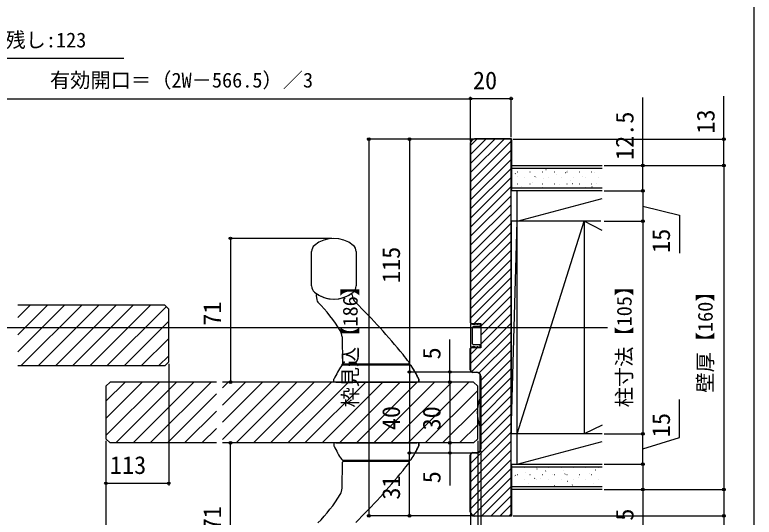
# Model space of a CAD drawing. Units: millimetres, scale not verified. Extents: x -525 to 525, y -784 to 780.
# Drawn here: x 160 to 525, y 122.8 to 371 of the extents above; entities that cross this region are included whole.
import ezdxf
from ezdxf.enums import TextEntityAlignment as Align

# ---------------------------------------------------------------- set-up
doc = ezdxf.new("R2010")
doc.units = ezdxf.units.MM
doc.header["$LTSCALE"] = 4
for name, color, linetype in [('0-3_YKK_11', 7, 'Continuous'), ('0-4_YKK_12', 2, 'Continuous'), ('0-5_YKK_13', 4, 'Continuous'), ('0-7_YKK_D', 6, 'Continuous'), ('0-8_YKK_ZWAK', 7, 'Continuous'), ('0-9_YSS_K', 3, 'Continuous')]:
    doc.layers.add(name, color=color, linetype=linetype)
doc.styles.add('ＭＳ ゴシック', font='')
doc.styles.get('ＭＳ ゴシック').set_extended_font_data('MS Gothic')

msp = doc.modelspace()

# ---------------------------------------------------------------- linework, layer by layer
at = {"layer": '0-3_YKK_11'}
for p, q in [((385, 306.468), (388.032, 309.5)), ((385, 301.978), (392.522, 309.5)), ((385, 297.487), (397.013, 309.5)), ((385, 292.997), (401.503, 309.5)), ((385, 288.507), (405, 308.507)), ((405.2, 309.7), (387, 309.7)), ((385, 284.017), (405, 304.017)), ((385, 279.527), (405, 299.527)), ((385, 275.037), (405, 295.037)), ((385, 270.547), (405, 290.547)), ((385, 266.057), (405, 286.057)), ((385, 261.566), (405, 281.566)), ((385, 257.076), (405, 277.076)), ((385, 252.586), (405, 272.586)), ((385, 248.096), (405, 268.096)), ((385, 243.606), (405, 263.606)), ((385, 239.116), (405, 259.116)), ((385, 234.626), (405, 254.626)), ((385, 230.136), (405, 250.136)), ((385, 225.645), (405, 245.645)), ((385, 221.155), (405, 241.155)), ((386.835, 218.5), (405, 236.665)), ((390, 217.175), (405, 232.175)), ((390, 212.685), (405, 227.685)), ((390, 208.195), (405, 223.195)), ((385, 198.705), (405, 218.705)), ((385.45, 194.665), (405, 214.215)), ((389.298, 194.022), (405, 209.724)), ((385, 203.195), (388.305, 206.5)), ((390, 190.234), (405, 205.234)), ((390, 185.744), (405, 200.744)), ((386, 194.5), (388, 194.5)), ((388, 194.3), (386, 194.3)), ((390, 181.254), (405, 196.254)), ((389.8, 156.5), (389.8, 192.5)), ((390, 192.5), (390, 156.5)), ((390, 176.764), (405, 191.764)), ((390, 172.274), (405, 187.274)), ((390, 167.784), (405, 182.784)), ((390, 163.293), (405, 178.293)), ((390, 158.803), (405, 173.803)), ((385, 149.313), (405, 169.313)), ((385, 144.823), (405, 164.823)), ((385, 140.333), (405, 160.333)), ((384.8, 125.5), (384.8, 153.5)), ((385, 135.843), (405, 155.843)), ((385, 153.5), (385, 125.5)), ((385.074, 153.877), (385.623, 154.426)), ((386, 154.7), (388, 154.7)), ((388, 154.5), (386, 154.5)), ((385, 131.353), (405, 151.353)), ((385, 126.863), (405, 146.863)), ((386.267, 123.639), (405, 142.372)), ((390.618, 123.5), (405, 137.882)), ((395.108, 123.5), (405, 133.392)), ((399.598, 123.5), (405, 128.902)), ((404.088, 123.5), (405, 124.412)), ((387, 123.5), (405, 123.5))]:
    msp.add_line(p, q, dxfattribs=at)
for points in [[(384.8, 307.5), (384.8, 218.917), (385.417, 218.3), (389.8, 218.3), (389.8, 217.3), (390, 217.3)], [(385, 307.5), (385, 219), (385.5, 218.5), (390, 218.5), (390, 206.5), (385.5, 206.5), (385, 206), (385, 195.5)], [(405, 123.5), (405, 309.5), (387, 309.5)], [(405.2, 309.7), (405.2, 284.7), (405, 284.7)], [(384.8, 195.5), (384.8, 206.083), (385.417, 206.7), (389.8, 206.7), (389.8, 207.7), (390, 207.7)], [(405, 148.3), (405.2, 148.3), (405.2, 123.3), (387, 123.3)]]:
    msp.add_lwpolyline(points, dxfattribs=at)
for centre, radius, start, end in [((387, 307.5), 2.2, 90.00001, 179.99999), ((387, 307.5), 2, 90.00001, 179.99999), ((386, 195.5), 1.2, 180.00001, 269.99999), ((386, 195.5), 1, 180.00001, 269.99999), ((388, 192.5), 2, 0.00001, 89.99999), ((388, 192.5), 1.8, 0.00001, 89.99999), ((386, 153.5), 1.2, 90.00001, 179.99999), ((386, 153.5), 1, 90.00001, 179.99999), ((388, 156.5), 1.8, 270.00001, 359.99999), ((388, 156.5), 2, 270.00001, 359.99999), ((387, 125.5), 2.2, 180.00001, 269.99999), ((387, 125.5), 2, 180.00001, 269.99999)]:
    msp.add_arc(centre, radius, start, end, dxfattribs=at)
at = {"layer": '0-4_YKK_12'}
for p, q in [((234, 227.5), (161.5, 227.5)), ((161.5, 221.411), (167.589, 227.5)), ((161.5, 212.926), (176.074, 227.5)), ((161.5, 204.441), (184.559, 227.5)), ((163.045, 197.5), (193.045, 227.5)), ((171.53, 197.5), (201.53, 227.5)), ((180.015, 197.5), (210.015, 227.5)), ((188.5, 197.5), (218.5, 227.5)), ((196.986, 197.5), (226.986, 227.5)), ((205.471, 197.5), (234.735, 226.764)), ((234, 227.5), (236, 225.5)), ((236, 199.5), (236, 225.5)), ((213.956, 197.5), (236, 219.544)), ((-109, 216.5), (452.5, 216.5)), ((222.442, 197.5), (236, 211.058)), ((230.927, 197.5), (236, 202.573)), ((234, 197.5), (161.5, 197.5)), ((234, 197.5), (236, 199.5)), ((205, 187.5), (207, 189.5)), ((205, 180.058), (214.442, 189.5)), ((205, 171.573), (222.927, 189.5)), ((205, 163.088), (231.412, 189.5)), ((205, 187.5), (205, 161.5)), ((259.5, 189.5), (207, 189.5)), ((209.897, 159.5), (239.897, 189.5)), ((218.383, 159.5), (248.383, 189.5)), ((226.868, 159.5), (256.868, 189.5)), ((386.5, 189.5), (262.5, 189.5)), ((262.5, 186.647), (265.353, 189.5)), ((262.5, 178.161), (273.839, 189.5)), ((262.5, 169.676), (282.324, 189.5)), ((262.5, 161.191), (290.809, 189.5)), ((269.294, 159.5), (299.294, 189.5)), ((277.78, 159.5), (307.78, 189.5)), ((286.265, 159.5), (316.265, 189.5)), ((294.75, 159.5), (324.75, 189.5)), ((303.235, 159.5), (333.235, 189.5)), ((311.721, 159.5), (341.721, 189.5)), ((320.206, 159.5), (350.206, 189.5)), ((328.691, 159.5), (358.691, 189.5)), ((337.177, 159.5), (367.177, 189.5)), ((345.662, 159.5), (375.662, 189.5)), ((354.147, 159.5), (384.147, 189.5)), ((386.5, 189.5), (388.5, 187.5)), ((388.5, 161.5), (388.5, 187.5)), ((235.353, 159.5), (259.5, 183.647)), ((362.632, 159.5), (388.5, 185.368)), ((371.118, 159.5), (388.5, 176.882)), ((243.839, 159.5), (259.5, 175.161)), ((379.603, 159.5), (388.5, 168.397)), ((252.324, 159.5), (259.5, 166.676)), ((207, 159.5), (205, 161.5)), ((386.5, 159.5), (388.5, 161.5)), ((259.5, 159.5), (207, 159.5)), ((386.5, 159.5), (262.5, 159.5))]:
    msp.add_line(p, q, dxfattribs=at)
at = {"layer": '0-5_YKK_13'}
for p, q in [((306.5, 237.015), (306.5, 253.985)), ((328.5, 253.985), (328.5, 237.015)), ((308.708, 232.323), (309.097, 230.115)), ((385, 218.25), (385, 206.75)), ((386, 218.25), (385, 218.25)), ((386, 218), (386, 218.25)), ((387.2, 218), (386, 218)), ((386, 208.5), (386, 216.5)), ((389.7, 217), (386.5, 217)), ((388.2, 218), (387.2, 218.5)), ((387.2, 218), (387.2, 218.5)), ((388.7, 218), (388.2, 218)), ((389.7, 218), (388.7, 218.5)), ((388.7, 218), (388.7, 218.5)), ((389.7, 218), (389.7, 217)), ((321.583, 211.892), (321.808, 198.991)), ((386, 206.75), (385, 206.75)), ((386, 206.75), (386, 207)), ((387.2, 207), (386, 207)), ((389.7, 208), (386.5, 208)), ((387.2, 206.5), (387.2, 207)), ((388.2, 207), (387.2, 206.5)), ((388.7, 207), (388.2, 207)), ((388.7, 206.5), (388.7, 207)), ((389.7, 207), (388.7, 206.5)), ((389.7, 208), (389.7, 207)), ((322.308, 198.5), (322.809, 198.5)), ((322.316, 198), (322.379, 198)), ((322.379, 198), (354.621, 198)), ((322.809, 198.5), (353.598, 198.5)), ((324.8, 198), (324.8, 198.5)), ((352.2, 198), (352.2, 198.5)), ((354.621, 198), (354.684, 198)), ((359.495, 189.635), (359.448, 191)), ((318.5, 189.5), (358.5, 189.5)), ((389.8, 180.9), (389.52, 180.9)), ((389.8, 180.9), (389.8, 168.1)), ((389.52, 168.1), (389.8, 168.1)), ((318.5, 159.5), (358.5, 159.5)), ((359.495, 159.364), (359.448, 158)), ((321.583, 137.108), (321.808, 150.009)), ((322.308, 150.5), (322.809, 150.5)), ((322.316, 151), (322.379, 151)), ((322.379, 151), (354.621, 151)), ((322.809, 150.5), (353.598, 150.5)), ((324.8, 151), (324.8, 150.5)), ((352.2, 151), (352.2, 150.5)), ((354.621, 151), (354.684, 151))]:
    msp.add_line(p, q, dxfattribs=at)
for points in [[(310.019, 232.498), (309.864, 232.589), (309.72, 232.675), (309.594, 232.753), (309.503, 232.81), (309.468, 232.832)], [(325.764, 232.982), (325.698, 232.939), (325.531, 232.831), (325.308, 232.692)], [(321.787, 198), (321.821, 198), (321.915, 198), (322.051, 198), (322.209, 198), (322.379, 198)], [(353.598, 198.5), (353.721, 198.5), (353.84, 198.5), (353.952, 198.5), (354.051, 198.5), (354.131, 198.5), (354.184, 198.5), (354.202, 198.5)], [(354.621, 198), (354.742, 198), (354.86, 198), (354.97, 198), (355.066, 198), (355.144, 198), (355.195, 198), (355.213, 198)], [(318.5, 189.5), (317.5, 189.5), (317.549, 190.895)], [(359.451, 190.895), (359.5, 189.5), (358.5, 189.5)], [(318.5, 159.5), (317.5, 159.5), (317.549, 158.105)], [(359.451, 158.105), (359.5, 159.5), (358.5, 159.5)], [(321.787, 151), (321.821, 151), (321.915, 151), (322.051, 151), (322.209, 151), (322.379, 151)], [(353.598, 150.5), (353.721, 150.5), (353.84, 150.5), (353.952, 150.5), (354.051, 150.5), (354.131, 150.5), (354.184, 150.5), (354.202, 150.5)], [(354.621, 151), (354.742, 151), (354.86, 151), (354.97, 151), (355.066, 151), (355.144, 151), (355.195, 151), (355.213, 151)]]:
    msp.add_lwpolyline(points, dxfattribs=at)
for points in [[(317.549, 190.895), (317.549, 190.895), (317.549, 190.895), (317.549, 190.895)], [(317.598, 191.095), (317.598, 191.095), (317.598, 191.095), (317.598, 191.095), (317.598, 191.095), (317.598, 191.095), (317.598, 191.095), (317.598, 191.095)], [(359.451, 190.895), (359.451, 190.895), (359.451, 190.895), (359.451, 190.895)], [(317.549, 158.105), (317.549, 158.105), (317.549, 158.105), (317.549, 158.105)], [(317.598, 157.905), (317.598, 157.905), (317.598, 157.905), (317.598, 157.905), (317.598, 157.905), (317.598, 157.905), (317.598, 157.905), (317.598, 157.905)], [(359.451, 158.105), (359.451, 158.105), (359.451, 158.105), (359.451, 158.105)]]:
    msp.add_lwpolyline(points, close=True, dxfattribs=at)
for centre, radius, start, end in [((317.5, 245.5), 15, 50.4788, 129.5212), ((310.5, 253.985), 4, 129.5212, 180), ((324.5, 253.985), 4, 360, 50.4788), ((310.5, 237.015), 4, 180, 230.4788), ((317.5, 245.5), 15, 230.4788, 309.5212), ((324.5, 237.015), 4, 309.5212, 360), ((309.2, 232.41), 0.5, 57.62322, 190), ((311.066, 230.462), 2, 190, 224.4781), ((317.5, 245.5), 15, 240.08524, 301.3671), ((326.039, 232.564), 0.5, 4.66765, 123.43083), ((332.518, 233.093), 6, 184.66765, 225.17028), ((252.558, 173.01), 80, 31.60243, 44.4781), ((81.537, -19.384), 350, 39.47926, 45.17028), ((386.5, 216.5), 0.5, 90, 180), ((315.584, 211.788), 6, 1, 31.60243), ((386.5, 208.5), 0.5, 180, 270), ((305.375, 164.998), 60, 34.85225, 39.47926), ((371.625, 164.998), 60, 146.88973, 154.21782), ((321.787, 197.5), 0.5, 90, 146.88973), ((322.308, 199), 0.5, 181, 270), ((354.202, 199), 0.5, 270, 34.85225), ((355.213, 197.5), 0.5, 33.11027, 90), ((305.375, 164.998), 60, 25.78218, 33.11027), ((305.375, 164.998), 60, 25.68141, 31.50112), ((318.048, 190.878), 0.5, 154.21785, 178), ((318.048, 190.878), 0.5, 154.2168, 178.00012), ((358.952, 190.878), 0.5, 1.99988, 25.7832), ((409.28, 174.5), 20.98, 162.8442, 197.1558), ((389.52, 180.6), 0.3, 90, 162.8442), ((389.52, 168.4), 0.3, 197.1558, 270), ((318.048, 158.122), 0.5, 182, 205.78215), ((318.048, 158.122), 0.5, 181.99988, 205.7832), ((371.625, 184.002), 60, 205.78218, 213.11027), ((305.375, 184.002), 60, 326.88973, 334.21782), ((305.375, 184.002), 60, 328.49888, 334.31859), ((358.952, 158.122), 0.5, 334.2168, 358.00012), ((321.787, 151.5), 0.5, 213.11027, 270), ((322.308, 150), 0.5, 90, 179), ((305.375, 184.002), 60, 320.52074, 325.14775), ((354.202, 150), 0.5, 325.14775, 90), ((355.213, 151.5), 0.5, 270, 326.88973), ((81.537, 368.384), 350, 314.82972, 320.52074), ((315.584, 137.212), 6, 328.39757, 359), ((252.558, 175.99), 80, 315.5219, 328.39757)]:
    msp.add_arc(centre, radius, start, end, dxfattribs=at)
at = {"layer": '0-7_YKK_D'}
for p, q in [((143.5, 329.5), (385, 329.5)), ((385, 308.5), (385, 330.5)), ((385, 308.5), (385, 330.5)), ((405, 329.5), (385, 329.5)), ((405, 310.5), (405, 330.5)), ((386, 309.5), (333.8, 309.5)), ((334.8, 309.5), (334.8, 123.5)), ((386, 309.5), (353.8, 309.5)), ((354.8, 309.5), (354.8, 194.5)), ((406, 309.5), (511.064, 309.5)), ((451, 296.5), (511.064, 296.5)), ((451, 296.5), (511.064, 296.5)), ((451, 296.5), (471.064, 296.5)), ((510.064, 296.5), (510.064, 136.5)), ((451, 284), (471.064, 284)), ((451, 284), (471.064, 284)), ((470.064, 284), (470.064, 269)), ((451, 269), (471.064, 269)), ((451, 269), (471.064, 269)), ((470.064, 269), (470.064, 164)), ((316.5, 260.5), (265.5, 260.5)), ((266.5, 260.5), (266.5, 189.5)), ((236, 198.5), (236, 138.5)), ((385, 194.5), (353.8, 194.5)), ((385, 194.5), (353.8, 194.5)), ((354.8, 194.5), (354.8, 154.5)), ((385, 194.5), (373.8, 194.5)), ((374.8, 189.5), (374.8, 159.5)), ((451, 164), (471.064, 164)), ((451, 164), (471.064, 164)), ((470.064, 149), (470.064, 164)), ((205, 160.5), (205, 138.5)), ((205, 160.5), (205, 47.5)), ((266.5, 88.5), (266.5, 159.5)), ((388.5, 160.5), (388.5, 47.5)), ((388.5, 160.5), (388.5, 47.5)), ((388.5, 160.5), (388.5, 102.3)), ((388.5, 160.5), (388.5, 71.154)), ((385, 154.5), (353.8, 154.5)), ((385, 154.5), (353.8, 154.5)), ((354.8, 123.5), (354.8, 154.5)), ((385, 154.5), (373.8, 154.5)), ((390, 155.5), (390, 47.5)), ((390, 155.5), (390, 47.5)), ((451, 149), (471.064, 149)), ((451, 149), (471.064, 149)), ((236, 139.5), (205, 139.5)), ((451, 136.5), (511.064, 136.5)), ((451, 136.5), (511.064, 136.5)), ((451, 136.5), (471.064, 136.5)), ((385, 124.5), (385, 102.3)), ((386, 123.5), (333.8, 123.5)), ((386, 123.5), (353.8, 123.5)), ((406, 123.5), (511.064, 123.5))]:
    msp.add_line(p, q, dxfattribs=at)
for points in [[(128.5, 329.5), (134.949, 349.5), (213.893, 349.5)], [(470.064, 284), (470.064, 296.5), (470.064, 330.05)], [(510.064, 296.5), (510.064, 309.5), (510.064, 330.777)], [(470.064, 276.5), (488.064, 271.9), (488.064, 253.172)], [(374.8, 189.5), (374.8, 194.5), (374.8, 210.555)], [(470.064, 156.5), (488.064, 162.156), (488.064, 180.883)], [(374.8, 159.5), (374.8, 154.5), (374.8, 138.445)], [(470.064, 149), (470.064, 136.5), (470.064, 102.95)], [(510.064, 136.5), (510.064, 123.5), (510.064, 102.223)]]:
    msp.add_lwpolyline(points, dxfattribs=at)
for centre in [(385, 329.5), (385, 329.5), (405, 329.5), (334.8, 309.5), (354.8, 309.5), (510.064, 309.5), (470.064, 296.5), (510.064, 296.5), (510.064, 296.5), (470.064, 284), (470.064, 284), (470.064, 269), (470.064, 269), (266.5, 260.5), (354.8, 194.5), (354.8, 194.5), (374.8, 194.5), (266.5, 189.5), (374.8, 189.5), (374.8, 189.5), (470.064, 164), (470.064, 164), (266.5, 159.5), (374.8, 159.5), (374.8, 159.5), (354.8, 154.5), (354.8, 154.5), (374.8, 154.5), (470.064, 149), (470.064, 149), (205, 139.5), (236, 139.5), (470.064, 136.5), (510.064, 136.5), (510.064, 136.5), (334.8, 123.5), (354.8, 123.5), (510.064, 123.5)]:
    msp.add_circle(centre, 0.637, dxfattribs=at)
at = {"layer": '0-8_YKK_ZWAK'}
msp.add_lwpolyline([(-525, -783.5), (525, -783.5), (525, 746.5)], dxfattribs=at)
at = {"layer": '0-9_YSS_K'}
for p, q in [((405, 296.5), (450, 296.5)), ((405, 296.5), (405, 284)), ((450, 295), (405, 295)), ((407.077, 292.384), (407.244, 292.495)), ((408.186, 293.42), (408.286, 293.42)), ((414.266, 293.42), (414.366, 293.42)), ((414.358, 293.222), (414.377, 293.228)), ((420.346, 293.42), (420.446, 293.42)), ((422.061, 294.466), (422.228, 294.577)), ((426.426, 293.42), (426.526, 293.42)), ((427.376, 292.15), (427.395, 292.156)), ((431.666, 292.988), (431.833, 293.099)), ((432.506, 293.42), (432.606, 293.42)), ((432.957, 294.126), (432.975, 294.133)), ((438.586, 293.42), (438.686, 293.42)), ((444.666, 293.42), (444.766, 293.42)), ((445.975, 293.054), (445.994, 293.061)), ((405.336, 290.67), (405.436, 290.67)), ((408.117, 291.012), (408.136, 291.018)), ((411.416, 290.67), (411.516, 290.67)), ((416.682, 290.906), (416.849, 291.017)), ((417.496, 290.67), (417.596, 290.67)), ((421.136, 289.94), (421.155, 289.947)), ((423.576, 290.67), (423.676, 290.67)), ((429.656, 290.67), (429.756, 290.67)), ((434.154, 288.868), (434.173, 288.875)), ((435.736, 290.67), (435.836, 290.67)), ((440.395, 291.078), (440.414, 291.085)), ((441.816, 290.67), (441.916, 290.67)), ((447.896, 290.67), (447.996, 290.67)), ((405, 285.5), (450, 285.5)), ((408.186, 287.44), (408.286, 287.44)), ((410.069, 286.021), (410.088, 286.028)), ((414.266, 287.44), (414.366, 287.44)), ((415.65, 287.997), (415.669, 288.004)), ((420.346, 287.44), (420.446, 287.44)), ((420.353, 285.5), (420.459, 285.57)), ((426.426, 287.44), (426.526, 287.44)), ((428.668, 286.925), (428.687, 286.932)), ((432.506, 287.44), (432.606, 287.44)), ((435.276, 287.542), (435.443, 287.652)), ((438.586, 287.44), (438.686, 287.44)), ((441.687, 285.854), (441.706, 285.86)), ((444.666, 287.44), (444.766, 287.44)), ((444.881, 286.064), (445.048, 286.174)), ((447.173, 287.796), (447.192, 287.803)), ((450, 284), (405, 284)), ((408, 269), (408, 284)), ((408, 269), (450, 280.254)), ((405, 269), (405, 164)), ((449.247, 269), (405, 269)), ((405, 164), (408, 269)), ((408, 164), (408, 269)), ((408, 164), (441, 269)), ((441, 269), (441, 164)), ((450, 264.481), (441, 269)), ((450, 168.291), (441, 164)), ((450, 164), (405, 164)), ((408, 149), (408, 164)), ((408, 149), (450, 160.254)), ((405, 149), (405, 136.5)), ((405, 149), (450, 149)), ((450, 147.5), (405, 147.5)), ((405.336, 147.15), (405.436, 147.15)), ((411.416, 147.15), (411.516, 147.15)), ((417.496, 147.15), (417.596, 147.15)), ((417.767, 146.699), (417.786, 146.706)), ((423.576, 147.15), (423.676, 147.15)), ((429.656, 147.15), (429.756, 147.15)), ((435.736, 147.15), (435.836, 147.15)), ((441.816, 147.15), (441.916, 147.15)), ((446.547, 146.126), (446.714, 146.236)), ((447.896, 147.15), (447.996, 147.15)), ((406.701, 142.781), (406.72, 142.787)), ((406.974, 143.44), (407.141, 143.55)), ((408.186, 143.92), (408.286, 143.92)), ((412.281, 144.757), (412.3, 144.763)), ((414.266, 143.92), (414.366, 143.92)), ((420.346, 143.92), (420.446, 143.92)), ((421.958, 145.522), (422.125, 145.632)), ((425.3, 143.685), (425.319, 143.692)), ((426.426, 143.92), (426.526, 143.92)), ((430.786, 145.628), (430.805, 145.634)), ((431.563, 144.044), (431.73, 144.154)), ((432.506, 143.92), (432.606, 143.92)), ((438.318, 142.613), (438.337, 142.62)), ((438.586, 143.92), (438.686, 143.92)), ((443.804, 144.556), (443.823, 144.563)), ((444.666, 143.92), (444.766, 143.92)), ((405.336, 141.17), (405.436, 141.17)), ((411.416, 141.17), (411.516, 141.17)), ((413.479, 139.499), (413.498, 139.506)), ((416.579, 141.962), (416.746, 142.072)), ((417.496, 141.17), (417.596, 141.17)), ((419.719, 141.709), (419.738, 141.715)), ((423.576, 141.17), (423.676, 141.17)), ((429.656, 141.17), (429.756, 141.17)), ((432.738, 140.637), (432.757, 140.644)), ((435.173, 138.597), (435.34, 138.708)), ((435.736, 141.17), (435.836, 141.17)), ((441.816, 141.17), (441.916, 141.17)), ((445.756, 139.565), (445.775, 139.572)), ((447.896, 141.17), (447.996, 141.17)), ((405, 138), (450, 138)), ((450, 136.5), (405, 136.5)), ((426.497, 138.427), (426.516, 138.434))]:
    msp.add_line(p, q, dxfattribs=at)

# ---------------------------------------------------------------- texts
at = {"layer": '0-7_YKK_D', "style": 'ＭＳ ゴシック'}
for s, height, p in [('引き残し:123', 7.331, (135.358, 352.636)), ('有効開口＝（2W－566.5）／3', 7.331, (177.347, 332.807)), ('20', 8.798, (386.136, 331.5)), ('113', 8.798, (206.932, 141.5))]:
    msp.add_text(s, height=height, dxfattribs=at).set_placement(p, align=Align.BOTTOM_LEFT)
for s, height, p in [('12.5', 8.798, (468.064, 299.209)), ('13', 8.798, (508.064, 312.209)), ('15', 8.798, (486.064, 253.331)), ('115', 8.798, (352.8, 238.432)), ('枠見込【186】', 7.331, (331.436, 176.983)), ('柱寸法【105】', 7.331, (466.7, 177.04)), ('壁厚【160】', 7.331, (506.7, 184.284)), ('71', 8.798, (264.5, 217.33)), ('5', 8.798, (372.8, 200.714)), ('40', 8.798, (352.8, 165.773)), ('30', 8.798, (372.8, 165.636)), ('15', 8.798, (486.064, 162.315)), ('31', 8.798, (352.8, 131.466)), ('5', 8.798, (372.8, 139.559)), ('71', 8.798, (264.5, 116.33)), ('12.5', 8.798, (468.064, 103.109))]:
    msp.add_text(s, height=height, rotation=90, dxfattribs=at).set_placement(p, align=Align.BOTTOM_LEFT)

doc.saveas('drawing.dxf')
